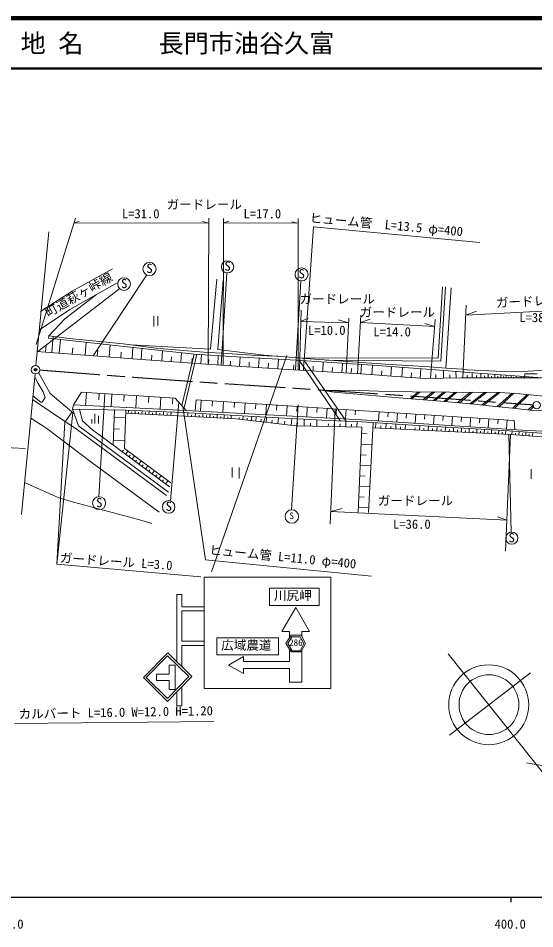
# Model space of a CAD drawing. Units: millimetres, scale not verified. Extents: x 40000 to 680000, y 20000 to 380000.
# Drawn here: x 369893 to 472736, y 198715 to 380000 of the extents above; entities that cross this region are included whole.
import ezdxf
from ezdxf.enums import TextEntityAlignment as Align

# ---------------------------------------------------------------- set-up
doc = ezdxf.new("R2010")
doc.units = ezdxf.units.MM
doc.header["$LTSCALE"] = 1000
doc.header["$PDMODE"] = 32
doc.header["$PDSIZE"] = 500
doc.linetypes.add('CHAIN', pattern=[18.5, 12, -1.5, 3.5, -1.5])
for name, color, linetype, lineweight in [('M-BGD', 7, 'Continuous', 13), ('M-BMK', 2, 'CHAIN', 13), ('M-TTL', 2, 'Continuous', 140), ('M-TTL-BAND', 7, 'Continuous', 25), ('M-TTL-LINE', 7, 'Continuous', 50), ('M-TTL-TXT', 7, 'Continuous', 13)]:
    doc.layers.add(name, color=color, linetype=linetype, lineweight=lineweight)
doc.layers.add('M-OTRS', color=6, linetype='Continuous')
doc.styles.add('ＭＳ ゴシック', font='')
doc.styles.get('ＭＳ ゴシック').set_extended_font_data('MS Gothic')

msp = doc.modelspace()

# ---------------------------------------------------------------- linework, layer by layer
at = {"layer": 'M-BGD'}
for p, q in [((373495, 315021), (381299, 340170)), ((381013, 339248), (382049, 339522)), ((381013, 339248), (407823, 339211)), ((407823, 339211), (406558, 339498)), ((407827, 340215), (407711, 311105)), ((410765, 340148), (410690, 310913)), ((410763, 339232), (411857, 339567)), ((410763, 339232), (425597, 339216)), ((425597, 339216), (424388, 339493)), ((425596, 340144), (425623, 309954)), ((376008, 337454), (373417, 310843)), ((428677, 338483), (426815, 311828)), ((461790, 335358), (428677, 338483)), ((380660, 325664), (388656, 330118)), ((384787, 312795), (395484, 328883)), ((411452, 329285), (410283, 310939)), ((386407, 325552), (389569, 327290)), ((409446, 328050), (408190, 314086)), ((409607, 314068), (410725, 327825)), ((426184, 327703), (425113, 309986)), ((453494, 312303), (454349, 326553)), ((454051, 311710), (454962, 326500)), ((456072, 326345), (454999, 310307)), ((390109, 326163), (373807, 313630)), ((374312, 321632), (380660, 325664)), ((379200, 320157), (385474, 325021)), ((380192, 322011), (386407, 325552)), ((458400, 308431), (459075, 322847)), ((374112, 317957), (380192, 322011)), ((426200, 321899), (425904, 309937)), ((458982, 320856), (489664, 322503)), ((458982, 320856), (461135, 321660)), ((376015, 316771), (379200, 320157)), ((396901, 320745), (396886, 318636)), ((397688, 320656), (397673, 318785)), ((426143, 319604), (427623, 320251)), ((426216, 319627), (435674, 319336)), ((435674, 319336), (433687, 319977)), ((435719, 320265), (435188, 309353)), ((438092, 320873), (437436, 309211)), ((438012, 319447), (439980, 320102)), ((438012, 319447), (452768, 318643)), ((452768, 318643), (450869, 319245)), ((452876, 320011), (451949, 308320)), ((376015, 316771), (375905, 316301)), ((375905, 316301), (404922, 313138)), ((380128, 316259), (376015, 316771)), ((376606, 313417), (376853, 316667)), ((378076, 313306), (378284, 316042)), ((390775, 315201), (380128, 316259)), ((383213, 312915), (383408, 315483)), ((393557, 312128), (373593, 313647)), ((375340, 313514), (375444, 314882)), ((380644, 313110), (380742, 314394)), ((385623, 312732), (385715, 313937)), ((388034, 312548), (388217, 314959)), ((397368, 314339), (390775, 315201)), ((408190, 314086), (392356, 314994)), ((392560, 312204), (392732, 314467)), ((394349, 312071), (394508, 314273)), ((401991, 313919), (397368, 314339)), ((398456, 311773), (398605, 313827)), ((407614, 313424), (401991, 313919)), ((418826, 312923), (409607, 314068)), ((390297, 312376), (390383, 313508)), ((407274, 311133), (393557, 312128)), ((396402, 311922), (396477, 312949)), ((400372, 311634), (400441, 312592)), ((402287, 311495), (402426, 313410)), ((404922, 313138), (402478, 302900)), ((402904, 302428), (405485, 313102)), ((404438, 311339), (404505, 312258)), ((404922, 313138), (413341, 312604)), ((406276, 311206), (406410, 313044)), ((410643, 313285), (407614, 313424)), ((407752, 311102), (407812, 312028)), ((407752, 311102), (407812, 312028)), ((408404, 269775), (423387, 312851)), ((409603, 310983), (409722, 312833)), ((409603, 310983), (409722, 312833)), ((417196, 312843), (410643, 313285)), ((413341, 312604), (425213, 311935)), ((413950, 310703), (414070, 312563)), ((421651, 312689), (417196, 312843)), ((417732, 310458), (417854, 312350)), ((428002, 312165), (418826, 312923)), ((421578, 310210), (421702, 312133)), ((425213, 311935), (440448, 310911)), ((425244, 312393), (453494, 312303)), ((425825, 311894), (434080, 299800)), ((426658, 309889), (426780, 311830)), ((435195, 299763), (426815, 311828)), ((443931, 311059), (428002, 312165)), ((431113, 311949), (454051, 311710)), ((422576, 310146), (407274, 311133)), ((412089, 310823), (412149, 311753)), ((415841, 310580), (415902, 311526)), ((419655, 310334), (419717, 311296)), ((439102, 309106), (422576, 310146)), ((424717, 310011), (424778, 310982)), ((428582, 309768), (428643, 310730)), ((430506, 309647), (430627, 311571)), ((432414, 309527), (432474, 310481)), ((434322, 309407), (434442, 311315)), ((436213, 309288), (436273, 310234)), ((438104, 309169), (438223, 311061)), ((440311, 309018), (440450, 310911)), ((440448, 310911), (452126, 310057)), ((447469, 310861), (443931, 311059)), ((444097, 308741), (444235, 310634)), ((446260, 308595), (446377, 310477)), ((451765, 310624), (447469, 310861)), ((449946, 308365), (450062, 310208)), ((454999, 310307), (451765, 310624)), ((452126, 310057), (459670, 309448)), ((458312, 310102), (454999, 310307)), ((459301, 310010), (458312, 310102)), ((465030, 309759), (459301, 310010)), ((373255, 309186), (370527, 281170)), ((373873, 307291), (373189, 308507)), ((373962, 309466), (376226, 305298)), ((445094, 308668), (439102, 309106)), ((442204, 308880), (442273, 309826)), ((450944, 308302), (445094, 308668)), ((448103, 308480), (448161, 309402)), ((458058, 308431), (450944, 308302)), ((453069, 308341), (453055, 309088)), ((454563, 308368), (454536, 309863)), ((455811, 308391), (455800, 309014)), ((457058, 308413), (457036, 309661)), ((474005, 308396), (458058, 308431)), ((459271, 308429), (459272, 308919)), ((459670, 309448), (474263, 308406)), ((460251, 308427), (460253, 309407)), ((461112, 308425), (461113, 308855)), ((461973, 308423), (461974, 309284)), ((462729, 308421), (462730, 308799)), ((463485, 308419), (463487, 309176)), ((464149, 308418), (464150, 308750)), ((464813, 308417), (464815, 309081)), ((468838, 309627), (465030, 309759)), ((465397, 308415), (465397, 308707)), ((465980, 308414), (465981, 308997)), ((466493, 308413), (466493, 308669)), ((467005, 308412), (467006, 308924)), ((467505, 308411), (467506, 308632)), ((468005, 308409), (468006, 308853)), ((468505, 308408), (468506, 308595)), ((471425, 309733), (468838, 309627)), ((469005, 308407), (469006, 308781)), ((469505, 308406), (469506, 308559)), ((470005, 308405), (470006, 308710)), ((470505, 308404), (470505, 308522)), ((470736, 309189), (470721, 308403)), ((473230, 309174), (470736, 309189)), ((471005, 308403), (471006, 308638)), ((474761, 309921), (471425, 309733)), ((471505, 308402), (471505, 308485)), ((472005, 308401), (472006, 308567)), ((374837, 305595), (373873, 307291)), ((372828, 304805), (374372, 303587)), ((375269, 304505), (374837, 305595)), ((376226, 305298), (380988, 301311)), ((380927, 303043), (382471, 305518)), ((382471, 305518), (401161, 304359)), ((383470, 305456), (383313, 302924)), ((386001, 305299), (385923, 304033)), ((385976, 284745), (387143, 305228)), ((388533, 305142), (388380, 302671)), ((391004, 304989), (390928, 303753)), ((393475, 304836), (393326, 302424)), ((395886, 304686), (395812, 303481)), ((432821, 305564), (429654, 305989)), ((430916, 305924), (437932, 305854)), ((435019, 305356), (432821, 305564)), ((441157, 304792), (435019, 305356)), ((437932, 305854), (441585, 305765)), ((446453, 304346), (441157, 304792)), ((441585, 305765), (448366, 305597)), ((447919, 304236), (449509, 305594)), ((448285, 304208), (449905, 305593)), ((448366, 305597), (455830, 305577)), ((450456, 304044), (452408, 305586)), ((452804, 305585), (450942, 304008)), ((454593, 305580), (452549, 303887)), ((452889, 303861), (454982, 305579)), ((454617, 303719), (456863, 305568)), ((457201, 305565), (455031, 303681)), ((455830, 305577), (465779, 305488)), ((457322, 303469), (459945, 305540)), ((460307, 305537), (457785, 303426)), ((462745, 305515), (459792, 303240)), ((463137, 305512), (460204, 303202)), ((465444, 305491), (462200, 303000)), ((465779, 305488), (462618, 302956)), ((465272, 302683), (468211, 305343)), ((468570, 305322), (465652, 302646)), ((465779, 305488), (469773, 305250)), ((468334, 302386), (471217, 305097)), ((471551, 305062), (468757, 302345)), ((469773, 305250), (474540, 304745)), ((378138, 300441), (372758, 304086)), ((374372, 303587), (374669, 303587)), ((374669, 303587), (375269, 304505)), ((380682, 302144), (380927, 303043)), ((380927, 303043), (403359, 301924)), ((398297, 304537), (398152, 302184)), ((400190, 283903), (401867, 303578)), ((400650, 304391), (400578, 303214)), ((401161, 304359), (403359, 301924)), ((405098, 301831), (405336, 304056)), ((405336, 304056), (440749, 301729)), ((406334, 303990), (406189, 301773)), ((408551, 303844), (408479, 302736)), ((410769, 303699), (410626, 301535)), ((412932, 303557), (412861, 302475)), ((415095, 303414), (414956, 301304)), ((417206, 303276), (417136, 302220)), ((419316, 303137), (419181, 301078)), ((421376, 303002), (421308, 301972)), ((423435, 302867), (423303, 300857)), ((425627, 303039), (424294, 282151)), ((453937, 303782), (446453, 304346)), ((460678, 303158), (453937, 303782)), ((464865, 302723), (460678, 303158)), ((471420, 302040), (472386, 302989)), ((377566, 271335), (380761, 301501)), ((380620, 301618), (379147, 299596)), ((380682, 302144), (381890, 298848)), ((380682, 302144), (391290, 301984)), ((382690, 299815), (382109, 302123)), ((385175, 301262), (385175, 299301)), ((388796, 294997), (389047, 302068)), ((391022, 294356), (391290, 301984)), ((413265, 300217), (391268, 301339)), ((391290, 301984), (402680, 301531)), ((391814, 301311), (391847, 301962)), ((392480, 301277), (392497, 301610)), ((393146, 301243), (393180, 301909)), ((393828, 301208), (393845, 301549)), ((394510, 301173), (394544, 301855)), ((395207, 301138), (395225, 301486)), ((395904, 301102), (395940, 301799)), ((396617, 301066), (396636, 301422)), ((397331, 301029), (397367, 301743)), ((398060, 300992), (398079, 301357)), ((398790, 300955), (398827, 301685)), ((399536, 300917), (399555, 301290)), ((400282, 300879), (400320, 301625)), ((402678, 302679), (407195, 272199)), ((402680, 301531), (416801, 300685)), ((402886, 300746), (402905, 301128)), ((403359, 301924), (438227, 300059)), ((403650, 300707), (403688, 301471)), ((404400, 300669), (404419, 301044)), ((405150, 300631), (405188, 301381)), ((405887, 300593), (405906, 300962)), ((406624, 300556), (406662, 301293)), ((408072, 300482), (408109, 301206)), ((409495, 300409), (409532, 301121)), ((410893, 300338), (410929, 301037)), ((412267, 300268), (412302, 300955)), ((425444, 302735), (425378, 301730)), ((427453, 302603), (427324, 300642)), ((429413, 302474), (429349, 301494)), ((431374, 302345), (431248, 300433)), ((432029, 279265), (432977, 302240)), ((433286, 302219), (433223, 301263)), ((435199, 302094), (435076, 300228)), ((437065, 301971), (437003, 301038)), ((440749, 301729), (468635, 299919)), ((441746, 301664), (441628, 299840)), ((443571, 301546), (443512, 300634)), ((445396, 301428), (445277, 299604)), ((447219, 301309), (447160, 300398)), ((449042, 301191), (448924, 299369)), ((450864, 301073), (450805, 300162)), ((452686, 300954), (452568, 299134)), ((468942, 302327), (464865, 302723)), ((472446, 301921), (468942, 302327)), ((472465, 302646), (471820, 301993)), ((475109, 301802), (472446, 301921)), ((372405, 300389), (375598, 298310)), ((379147, 299596), (377566, 271335)), ((381405, 298283), (378138, 300441)), ((384754, 298004), (382690, 299815)), ((384563, 300187), (384563, 299341)), ((385867, 300806), (385867, 299282)), ((388991, 300489), (391235, 300409)), ((407348, 300519), (407367, 300881)), ((408784, 300446), (408802, 300801)), ((410194, 300374), (410212, 300723)), ((411580, 300303), (411597, 300646)), ((425234, 298821), (413265, 300217)), ((413852, 300149), (413896, 300524)), ((414603, 300061), (414690, 300812)), ((415449, 299962), (415498, 300385)), ((416281, 299865), (416333, 300314)), ((416294, 299864), (416393, 300709)), ((416801, 300685), (431568, 299883)), ((417179, 299761), (417284, 300659)), ((418204, 299641), (418264, 300154)), ((419229, 299522), (419349, 300547)), ((420399, 299385), (420468, 299970)), ((421569, 299249), (421706, 300419)), ((422905, 299093), (422983, 299761)), ((424240, 298937), (424396, 300273)), ((425450, 298817), (425464, 299492)), ((426801, 298789), (426829, 300141)), ((428067, 298763), (428080, 299396)), ((429332, 298738), (429358, 300003)), ((431568, 299883), (438295, 299660)), ((431630, 298691), (431642, 299278)), ((432805, 298667), (432829, 299841)), ((433951, 298643), (433962, 299216)), ((435096, 298620), (435120, 299766)), ((436213, 298597), (436225, 299156)), ((437331, 298574), (437353, 299692)), ((438227, 300059), (470211, 297995)), ((438295, 299660), (448407, 298970)), ((439651, 281578), (440542, 299507)), ((441053, 298405), (441103, 299469)), ((443094, 298309), (443143, 299329)), ((445054, 298216), (445100, 299196)), ((454506, 300836), (454447, 299926)), ((456327, 300718), (456209, 298899)), ((458146, 300600), (458087, 299690)), ((459965, 300482), (459847, 298664)), ((461782, 300364), (461723, 299455)), ((463600, 300246), (463482, 298430)), ((465416, 300128), (465357, 299220)), ((467233, 300010), (467115, 298195)), ((468635, 299919), (468779, 298088)), ((375598, 298310), (384641, 291495)), ((399444, 284983), (381405, 298283)), ((381890, 298848), (399838, 285612)), ((387664, 295836), (384754, 298004)), ((388911, 298243), (390034, 298203)), ((438330, 298554), (425234, 298821)), ((437590, 281643), (438330, 298554)), ((438277, 297325), (439346, 297279)), ((440489, 298432), (467911, 297136)), ((442074, 298357), (442098, 298867)), ((444074, 298262), (444097, 298752)), ((445994, 298172), (446016, 298642)), ((446934, 298127), (446979, 299067)), ((448407, 298970), (467629, 297834)), ((448887, 298035), (448908, 298482)), ((449780, 297993), (449823, 298886)), ((450653, 297952), (450674, 298388)), ((451526, 297910), (451567, 298783)), ((452379, 297870), (452399, 298296)), ((453232, 297830), (453272, 298682)), ((454065, 297790), (454084, 298207)), ((454898, 297751), (454937, 298584)), ((455711, 297713), (455731, 298120)), ((456525, 297674), (456563, 298488)), ((457320, 297637), (457339, 298034)), ((458115, 297599), (458152, 298394)), ((458892, 297562), (458910, 297951)), ((459668, 297526), (459705, 298302)), ((460427, 297490), (460445, 297869)), ((461185, 297454), (461221, 298213)), ((461926, 297419), (461944, 297790)), ((462668, 297384), (462703, 298125)), ((463392, 297350), (463409, 297712)), ((464116, 297316), (464150, 298040)), ((464823, 297282), (464840, 297636)), ((465530, 297249), (465564, 297956)), ((466221, 297216), (466237, 297562)), ((466912, 297184), (466945, 297874)), ((467629, 297834), (480999, 296882)), ((468184, 297116), (468235, 297791)), ((468865, 297064), (468891, 297405)), ((469546, 297013), (469598, 297694)), ((470211, 297995), (506116, 296013)), ((470921, 296909), (470973, 297596)), ((472308, 296804), (472360, 297497)), ((371358, 294317), (340153, 296021)), ((400026, 286681), (387664, 295836)), ((388831, 295997), (391077, 295917)), ((467911, 297136), (466936, 273900)), ((468052, 277681), (467537, 297154)), ((467911, 297136), (504359, 294378)), ((470234, 296961), (470260, 297304)), ((471614, 296856), (471641, 297203)), ((390609, 293655), (390851, 293981)), ((400286, 287531), (391022, 294356)), ((391261, 293172), (391744, 293824)), ((438183, 295186), (440323, 295092)), ((391917, 292686), (392160, 293014)), ((392572, 292201), (393058, 292856)), ((393231, 291713), (393475, 292042)), ((393890, 291225), (394377, 291884)), ((438090, 293071), (439148, 293024)), ((384641, 291495), (397938, 281627)), ((394551, 290735), (394796, 291066)), ((395213, 290245), (395703, 290907)), ((395878, 289753), (396124, 290085)), ((412505, 290579), (412505, 288560)), ((413871, 290535), (413871, 288352)), ((437998, 290956), (440113, 290863)), ((472023, 290232), (472023, 288322)), ((396543, 289260), (397035, 289925)), ((397211, 288766), (397459, 289100)), ((397879, 288271), (398374, 288939)), ((437906, 288865), (438951, 288819)), ((371151, 287579), (377977, 284524)), ((398551, 287774), (398799, 288109)), ((399222, 287276), (399719, 287948)), ((437814, 286774), (439905, 286683)), ((437724, 284708), (438757, 284663)), ((377977, 284524), (380903, 283618)), ((380903, 283618), (393814, 280180)), ((432133, 281785), (434394, 282381)), ((432133, 281785), (467195, 280058)), ((437634, 282642), (439700, 282551)), ((393814, 280180), (396509, 279423)), ((467195, 280058), (465327, 280701)), ((407195, 272199), (440227, 268903)), ((377566, 271335), (406245, 268813)), ((406884, 268725), (432112, 268725)), ((406884, 246544), (406884, 268725)), ((432112, 268725), (432112, 246544)), ((419922, 266526), (429822, 266526)), ((419922, 263053), (419922, 266526)), ((429822, 266526), (429822, 263053)), ((402477, 265260), (401462, 265260)), ((401462, 265260), (401462, 251923)), ((402477, 262796), (402477, 265260)), ((429822, 263053), (419922, 263053)), ((406884, 262796), (402477, 262796)), ((406884, 262039), (402478, 262039)), ((402478, 262039), (402478, 255946)), ((422365, 257878), (425164, 262655)), ((425164, 262655), (427879, 257891)), ((422365, 257878), (423895, 257878)), ((423895, 257878), (423895, 256682)), ((427879, 257891), (426354, 257891)), ((426354, 257891), (426354, 256923)), ((402478, 255946), (406884, 255946)), ((409418, 256625), (421706, 256625)), ((409418, 253232), (409418, 256625)), ((421706, 256625), (421706, 253232)), ((424208, 257200), (423195, 255524)), ((424392, 256871), (423551, 255518)), ((424208, 257200), (426203, 257200)), ((424392, 256871), (426021, 256871)), ((426771, 255525), (426021, 256871)), ((427117, 255525), (426203, 257200)), ((406884, 255092), (402479, 255092)), ((402479, 255092), (402479, 250879)), ((423195, 255524), (424242, 253822)), ((423551, 255518), (424419, 254078)), ((423900, 254377), (423900, 251962)), ((424242, 253822), (426155, 253822)), ((424419, 254078), (426006, 254078)), ((426006, 254078), (426771, 255525)), ((426155, 253822), (427117, 255525)), ((426355, 247815), (426355, 254177)), ((399685, 253672), (394851, 248748)), ((399594, 253071), (395366, 248753)), ((403842, 248916), (399594, 253071)), ((404426, 248912), (399685, 253672)), ((421706, 253232), (409418, 253232)), ((414751, 252901), (411749, 251199)), ((414751, 251962), (414751, 252901)), ((455521, 253438), (475829, 227947)), ((399935, 249430), (399935, 251201)), ((399935, 251201), (401131, 251201)), ((401131, 251201), (401131, 246378)), ((411749, 251199), (414754, 249528)), ((423900, 251962), (414751, 251962)), ((414754, 249528), (414754, 250522)), ((414754, 250522), (423899, 250522)), ((423899, 250522), (423899, 247815)), ((394851, 248748), (399599, 243996)), ((395366, 248753), (399599, 244588)), ((397397, 249430), (399935, 249430)), ((397397, 248152), (397397, 249430)), ((399599, 244588), (403842, 248916)), ((399599, 243996), (404426, 248912)), ((471851, 249691), (455762, 237285)), ((399940, 248152), (397397, 248152)), ((399940, 246378), (399940, 248152)), ((402481, 243076), (402481, 246931)), ((423899, 247815), (426355, 247815)), ((401131, 246378), (399940, 246378)), ((401460, 245891), (401460, 243076)), ((432112, 246544), (406884, 246544)), ((401460, 243076), (402481, 243076)), ((408812, 239982), (369238, 239615)), ((475339, 231005), (471077, 231733))]:
    msp.add_line(p, q, dxfattribs=at)
for centre, radius in [((396027, 330070), 1305), ((411566, 330504), 1224), ((426320, 328987), 1291), ((390978, 327070), 1256), ((373336, 310015), 832), ((473114, 302976), 728), ((385996, 283456), 1289), ((399849, 282704), 1246), ((424361, 280804), 1349), ((468169, 276479), 1208), ((463565, 243310), 7954), ((463610, 243332), 5954)]:
    msp.add_circle(centre, radius, dxfattribs=at)
at = {"layer": 'M-BMK'}
msp.add_open_spline([(374162, 309950), (387124, 308930), (390663, 308648), (401407, 307888), (411191, 307195), (416677, 306875), (426464, 306217), (436206, 305562), (441665, 305211), (451405, 304530), (459639, 303954), (464352, 303565), (472383, 303025)], degree=3, knots=[0, 0, 0, 0, 1, 1, 1, 2, 2, 2, 3, 3, 3, 4, 4, 4, 4], dxfattribs=at)
at = {"layer": 'M-OTRS'}
msp.add_point((373336, 310015), dxfattribs=at)
at = {"layer": 'M-TTL'}
msp.add_line((680000, 380000), (40000, 380000), dxfattribs=at)
at = {"layer": 'M-TTL-BAND'}
for p, q in [((40000, 205000), (579000, 205000)), ((468000, 205000), (468000, 204000))]:
    msp.add_line(p, q, dxfattribs=at)
at = {"layer": 'M-TTL-LINE'}
msp.add_line((40000, 370000), (680000, 370000), dxfattribs=at)

# ---------------------------------------------------------------- texts
at = {"layer": 'M-BGD', "style": 'ＭＳ ゴシック'}
for s, height, p in [('ガードレール', 1833, (399446, 341459)), ('L=31.0', 1833, (390546, 339604)), ('L=17.0', 1833, (414763, 339613)), ('S', 1833, (395410, 328736)), ('S', 1833, (410962, 329188)), ('S', 1833, (425706, 327654)), ('S', 1833, (390384, 325709)), ('ガードレール', 1833, (425893, 322640)), ('ガードレール', 1833, (437876, 320011)), ('L=38.0', 1833, (469667, 318940)), ('L=10.0', 1833, (427586, 316403)), ('L=14.0', 1833, (440591, 316104)), ('ガードレール', 1833, (441484, 282488)), ('S', 1833, (385412, 282090)), ('S', 1833, (399255, 281368)), ('S', 1320, (423896, 279883)), ('L=36.0', 1833, (444524, 277811)), ('S', 1833, (467516, 275103)), ('川尻岬', 1833, (420825, 263619)), ('広域農道', 1833, (410313, 253720)), ('286', 1320, (423832, 254629))]:
    msp.add_text(s, height=height, dxfattribs=at).set_placement(p, align=Align.BOTTOM_LEFT)
for s, rotation, p in [('ヒューム管\u3000L=13.5 φ=400', 354.762, (427804, 338844)), ('町道萩ヶ峠線', 29.883, (376130, 319966)), ('ガードレール', 2.464, (465056, 321902)), ('ヒューム管 L=11.0 φ=400', 354.423, (407813, 272751)), ('ガードレール L=3.0', 356.019, (378080, 271152)), ('カルバート L=16.0 W=12.0 H=1.20', 1.03, (370000, 240000))]:
    msp.add_text(s, height=1833, rotation=rotation, dxfattribs=at).set_placement(p, align=Align.BOTTOM_LEFT)
at = {"layer": 'M-TTL-BAND', "style": 'ＭＳ ゴシック'}
for s, p in [('300.0', (367844, 198195)), ('400.0', (467844, 198195))]:
    msp.add_text(s, height=1833, dxfattribs=at).set_placement(p, align=Align.BOTTOM_CENTER)
at = {"layer": 'M-TTL-TXT', "style": 'ＭＳ ゴシック'}
msp.add_text('地 名      長門市油谷久富', height=3666, dxfattribs=at).set_placement((370380, 375000), align=Align.MIDDLE_LEFT)

doc.saveas('drawing.dxf')
